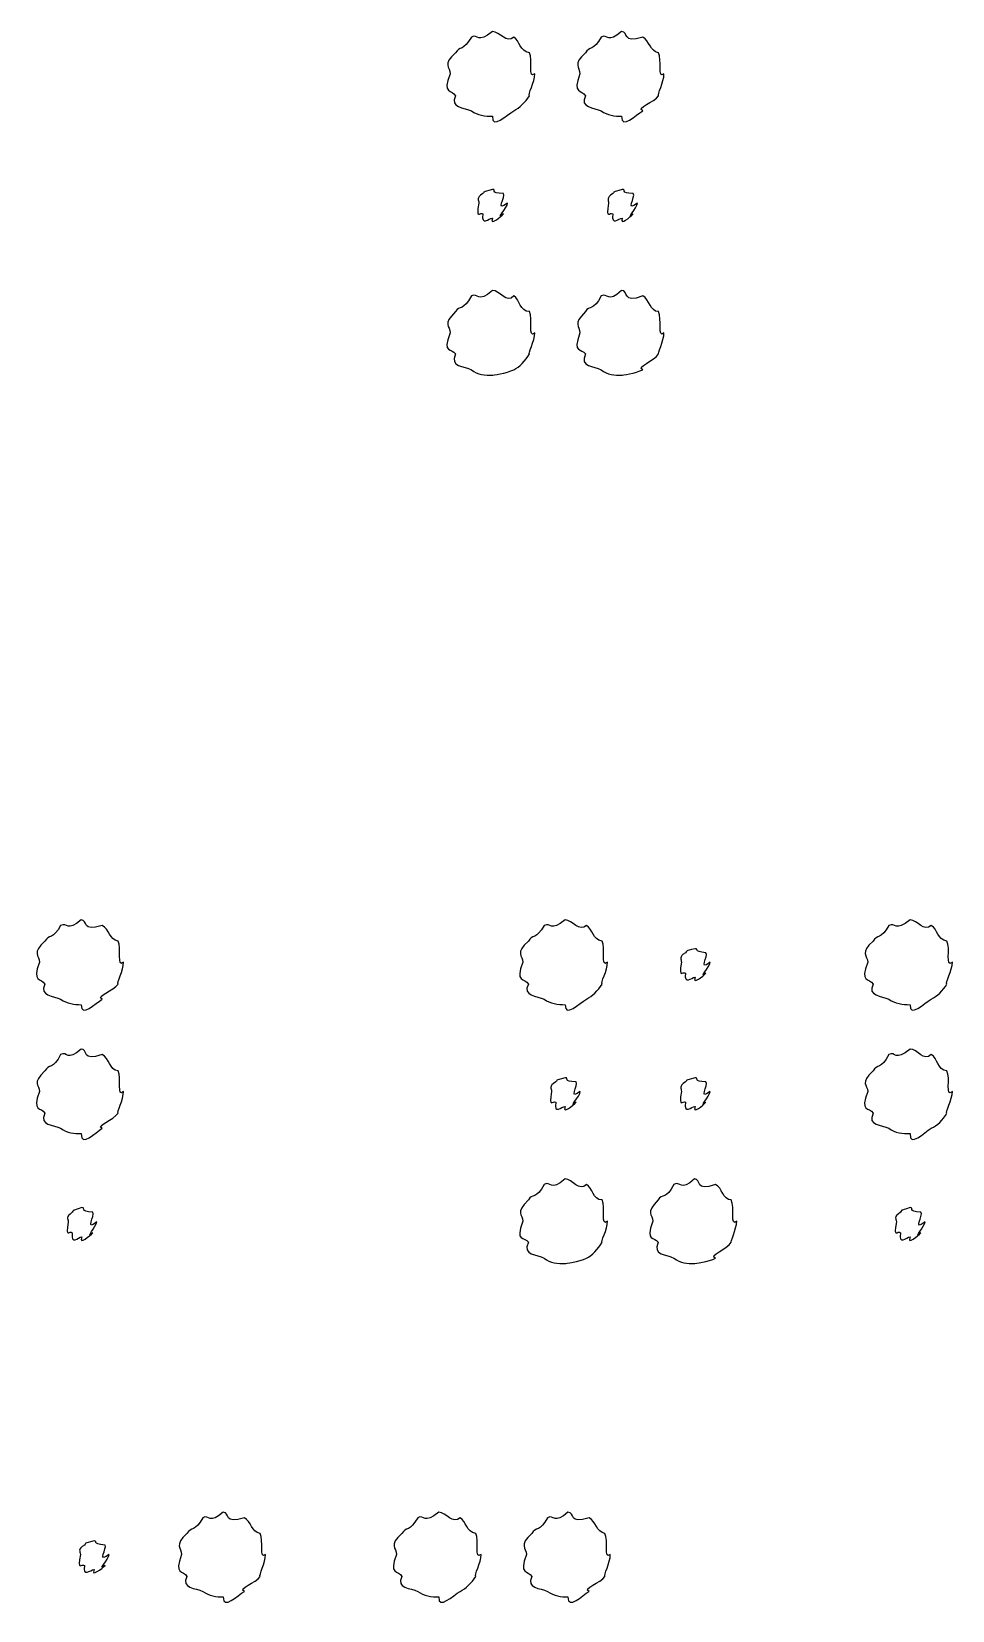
# Model space of a CAD drawing. Header units: millimetres. Extents: x -178 to -32, y 41 to 266.
# Drawn here: x -64.1 to -56.67, y 253.46 to 266.21 of the extents above; entities that cross this region are included whole.
import ezdxf

# ---------------------------------------------------------------- set-up
doc = ezdxf.new("R2010")
doc.units = ezdxf.units.MM
doc.layers.get('0').update_dxf_attribs({"linetype": 'CONTINUOUS'})

msp = doc.modelspace()

# ---------------------------------------------------------------- linework, layer by layer
at = {"color": 0}
for p, q in [((-60.3825, 266.207), (-60.3825, 266.207)), ((-59.3408, 266.207), (-59.3408, 266.207)), ((-60.3825, 264.933), (-60.3825, 264.933)), ((-59.3351, 264.933), (-59.3351, 264.933)), ((-60.3825, 264.118), (-60.3825, 264.118)), ((-59.3408, 264.118), (-59.3408, 264.118)), ((-63.7021, 259.037), (-63.7021, 259.037)), ((-59.7955, 259.037), (-59.7955, 259.037)), ((-57.0131, 259.037), (-57.0131, 259.037)), ((-58.7481, 258.805), (-58.7481, 258.805)), ((-63.7021, 257.995), (-63.7021, 257.995)), ((-57.0131, 257.995), (-57.0131, 257.995)), ((-59.7955, 257.763), (-59.7955, 257.763)), ((-58.7481, 257.763), (-58.7481, 257.763)), ((-59.7955, 256.947), (-59.7955, 256.947)), ((-58.7537, 256.947), (-58.7537, 256.947)), ((-63.6965, 256.716), (-63.6965, 256.716)), ((-57.0131, 256.716), (-57.0131, 256.716)), ((-62.5556, 254.256), (-62.5556, 254.256)), ((-60.815, 254.256), (-60.815, 254.256)), ((-59.7733, 254.256), (-59.7733, 254.256)), ((-63.5974, 254.025), (-63.5974, 254.025))]:
    msp.add_line(p, q, dxfattribs=at)
for points in [[(-60.3825, 266.207), (-60.5049, 266.105), (-60.4982, 266.192), (-60.5532, 266.163)], [(-60.2114, 266.163), (-60.2696, 266.105), (-60.3232, 266.207), (-60.3825, 266.207)], [(-59.3408, 266.207), (-59.4536, 266.105), (-59.4508, 266.192), (-59.5058, 266.163)], [(-59.1697, 266.163), (-59.3408, 266.105), (-59.2815, 266.207), (-59.3408, 266.207)], [(-60.5532, 266.163), (-60.6153, 266.047), (-60.6499, 266.091), (-60.6802, 266.036)], [(-60.0848, 266.036), (-60.1634, 266.047), (-60.1592, 266.132), (-60.2114, 266.163)], [(-59.5058, 266.163), (-59.5641, 266.047), (-59.6025, 266.091), (-59.6328, 266.036)], [(-59.043, 266.036), (-59.1118, 266.047), (-59.1146, 266.132), (-59.1697, 266.163)], [(-60.6802, 266.036), (-60.7917, 265.937), (-60.7243, 265.923), (-60.7243, 265.865)], [(-60.0407, 265.865), (-60.1013, 265.818), (-60.0544, 265.981), (-60.0848, 266.036)], [(-59.6328, 266.036), (-59.7404, 265.937), (-59.6769, 265.923), (-59.6769, 265.865)], [(-58.9989, 265.865), (-59.0539, 265.818), (-59.0127, 265.981), (-59.043, 266.036)], [(-60.7243, 265.865), (-60.7917, 265.697), (-60.7092, 265.744), (-60.6802, 265.689)], [(-60.0848, 265.689), (-60.1013, 265.697), (-60.0407, 265.801), (-60.0407, 265.865)], [(-59.6769, 265.865), (-59.7404, 265.697), (-59.6618, 265.744), (-59.6328, 265.689)], [(-59.043, 265.689), (-59.0539, 265.697), (-58.9989, 265.801), (-58.9989, 265.865)], [(-60.6802, 265.689), (-60.7325, 265.591), (-60.6083, 265.596), (-60.5532, 265.567)], [(-60.5532, 265.567), (-60.5049, 265.532), (-60.4404, 265.523), (-60.3825, 265.523)], [(-60.3825, 265.523), (-60.3878, 265.414), (-60.2668, 265.537), (-60.2114, 265.567)], [(-60.2114, 265.567), (-60.1634, 265.591), (-60.1179, 265.636), (-60.0848, 265.689)], [(-59.6328, 265.689), (-59.6822, 265.591), (-59.5612, 265.596), (-59.5058, 265.567)], [(-59.5058, 265.567), (-59.4536, 265.532), (-59.3958, 265.523), (-59.3408, 265.523)], [(-59.3408, 265.523), (-59.3408, 265.414), (-59.225, 265.537), (-59.1697, 265.567)], [(-59.1697, 265.567), (-59.2303, 265.591), (-59.0719, 265.636), (-59.043, 265.689)], [(-60.3825, 264.933), (-60.476, 264.903), (-60.4375, 264.922), (-60.4598, 264.9)], [(-60.2943, 264.9), (-60.41, 264.903), (-60.3451, 264.933), (-60.3825, 264.933)], [(-59.3351, 264.933), (-59.4247, 264.903), (-59.3901, 264.922), (-59.4124, 264.9)], [(-59.2469, 264.9), (-59.3584, 264.903), (-59.2981, 264.933), (-59.3351, 264.933)], [(-60.4598, 264.9), (-60.5201, 264.859), (-60.4926, 264.852), (-60.4926, 264.823)], [(-60.4926, 264.823), (-60.5201, 264.676), (-60.4816, 264.757), (-60.4598, 264.735)], [(-60.2611, 264.823), (-60.3659, 264.742), (-60.2721, 264.878), (-60.2943, 264.9)], [(-60.2943, 264.735), (-60.3659, 264.676), (-60.2611, 264.786), (-60.2611, 264.823)], [(-59.4124, 264.9), (-59.4688, 264.859), (-59.4455, 264.852), (-59.4455, 264.823)], [(-59.4455, 264.823), (-59.4688, 264.676), (-59.4342, 264.757), (-59.4124, 264.735)], [(-59.2138, 264.823), (-59.3143, 264.742), (-59.225, 264.878), (-59.2469, 264.9)], [(-59.2469, 264.735), (-59.3143, 264.676), (-59.2138, 264.786), (-59.2138, 264.823)], [(-60.4598, 264.735), (-60.476, 264.632), (-60.4114, 264.702), (-60.3825, 264.702)], [(-60.3825, 264.702), (-60.41, 264.632), (-60.3162, 264.713), (-60.2943, 264.735)], [(-59.4124, 264.735), (-59.4247, 264.632), (-59.364, 264.702), (-59.3351, 264.702)], [(-59.3351, 264.702), (-59.3584, 264.632), (-59.2691, 264.713), (-59.2469, 264.735)], [(-60.5532, 264.074), (-60.6153, 263.948), (-60.6499, 264.002), (-60.6802, 263.947)], [(-60.3825, 264.118), (-60.5049, 264.007), (-60.4982, 264.103), (-60.5532, 264.074)], [(-60.2114, 264.074), (-60.2696, 264.007), (-60.3232, 264.118), (-60.3825, 264.118)], [(-60.0848, 263.947), (-60.1634, 263.948), (-60.1592, 264.043), (-60.2114, 264.074)], [(-59.5058, 264.074), (-59.5641, 263.948), (-59.6025, 264.002), (-59.6328, 263.947)], [(-59.3408, 264.118), (-59.4536, 264.007), (-59.4508, 264.103), (-59.5058, 264.074)], [(-59.1697, 264.074), (-59.3408, 264.007), (-59.2815, 264.118), (-59.3408, 264.118)], [(-59.043, 263.947), (-59.1118, 263.948), (-59.1146, 264.043), (-59.1697, 264.074)], [(-60.6802, 263.947), (-60.7917, 263.838), (-60.7243, 263.834), (-60.7243, 263.776)], [(-60.0407, 263.776), (-60.1013, 263.721), (-60.0544, 263.892), (-60.0848, 263.947)], [(-59.6328, 263.947), (-59.7404, 263.838), (-59.6769, 263.834), (-59.6769, 263.776)], [(-58.9989, 263.776), (-59.0539, 263.721), (-59.0127, 263.892), (-59.043, 263.947)], [(-60.7243, 263.776), (-60.7917, 263.599), (-60.7092, 263.656), (-60.6802, 263.605)], [(-60.0848, 263.605), (-60.1013, 263.599), (-60.0407, 263.712), (-60.0407, 263.776)], [(-59.6769, 263.776), (-59.7404, 263.599), (-59.6618, 263.656), (-59.6328, 263.605)], [(-59.043, 263.605), (-59.0539, 263.599), (-58.9989, 263.712), (-58.9989, 263.776)], [(-60.6802, 263.605), (-60.7325, 263.496), (-60.6083, 263.511), (-60.5532, 263.478)], [(-60.2114, 263.478), (-60.1634, 263.496), (-60.1179, 263.553), (-60.0848, 263.605)], [(-59.6328, 263.605), (-59.6822, 263.496), (-59.5612, 263.511), (-59.5058, 263.478)], [(-59.1697, 263.478), (-59.2303, 263.496), (-59.0719, 263.553), (-59.043, 263.605)], [(-60.5532, 263.478), (-60.5049, 263.434), (-60.4404, 263.434), (-60.3825, 263.434)], [(-60.3825, 263.434), (-60.3878, 263.434), (-60.2668, 263.448), (-60.2114, 263.478)], [(-59.5058, 263.478), (-59.4536, 263.434), (-59.3958, 263.434), (-59.3408, 263.434)], [(-59.3408, 263.434), (-59.3408, 263.434), (-59.225, 263.448), (-59.1697, 263.478)], [(-63.8676, 258.993), (-63.9254, 258.877), (-63.9639, 258.921), (-63.9942, 258.866)], [(-63.7021, 259.037), (-63.815, 258.935), (-63.8122, 259.021), (-63.8676, 258.993)], [(-63.5314, 258.993), (-63.7021, 258.935), (-63.6429, 259.037), (-63.7021, 259.037)], [(-63.4044, 258.866), (-63.4735, 258.877), (-63.476, 258.962), (-63.5314, 258.993)], [(-59.9662, 258.993), (-60.0283, 258.877), (-60.0629, 258.921), (-60.0932, 258.866)], [(-59.7955, 259.037), (-59.9179, 258.935), (-59.9112, 259.021), (-59.9662, 258.993)], [(-59.6244, 258.993), (-59.6822, 258.935), (-59.7362, 259.037), (-59.7955, 259.037)], [(-59.4977, 258.866), (-59.5764, 258.877), (-59.5722, 258.962), (-59.6244, 258.993)], [(-57.1839, 258.993), (-57.246, 258.877), (-57.2805, 258.921), (-57.3109, 258.866)], [(-57.0131, 259.037), (-57.1359, 258.935), (-57.1288, 259.021), (-57.1839, 258.993)], [(-56.8424, 258.993), (-56.9002, 258.935), (-56.9539, 259.037), (-57.0131, 259.037)], [(-56.7154, 258.866), (-56.794, 258.877), (-56.7898, 258.962), (-56.8424, 258.993)], [(-63.9942, 258.866), (-64.1018, 258.767), (-64.0383, 258.753), (-64.0383, 258.695)], [(-63.3603, 258.695), (-63.4153, 258.648), (-63.3741, 258.811), (-63.4044, 258.866)], [(-60.0932, 258.866), (-60.2047, 258.767), (-60.1373, 258.753), (-60.1373, 258.695)], [(-59.4536, 258.695), (-59.5143, 258.648), (-59.4674, 258.811), (-59.4977, 258.866)], [(-57.3109, 258.866), (-57.4223, 258.767), (-57.355, 258.753), (-57.355, 258.695)], [(-56.6713, 258.695), (-56.732, 258.648), (-56.685, 258.811), (-56.7154, 258.866)], [(-64.0383, 258.695), (-64.1018, 258.527), (-64.0232, 258.574), (-63.9942, 258.519)], [(-63.4044, 258.519), (-63.4153, 258.527), (-63.3603, 258.632), (-63.3603, 258.695)], [(-60.1373, 258.695), (-60.2047, 258.527), (-60.1222, 258.574), (-60.0932, 258.519)], [(-59.4977, 258.519), (-59.5143, 258.527), (-59.4536, 258.632), (-59.4536, 258.695)], [(-58.8253, 258.772), (-58.8818, 258.736), (-58.8585, 258.724), (-58.8585, 258.695)], [(-58.8585, 258.695), (-58.8818, 258.553), (-58.8472, 258.629), (-58.8253, 258.607)], [(-58.7481, 258.805), (-58.8377, 258.781), (-58.8031, 258.794), (-58.8253, 258.772)], [(-58.6599, 258.772), (-58.7714, 258.781), (-58.711, 258.805), (-58.7481, 258.805)], [(-58.6267, 258.695), (-58.7273, 258.619), (-58.638, 258.75), (-58.6599, 258.772)], [(-58.6599, 258.607), (-58.7273, 258.553), (-58.6267, 258.658), (-58.6267, 258.695)], [(-57.355, 258.695), (-57.4223, 258.527), (-57.3398, 258.574), (-57.3109, 258.519)], [(-56.7154, 258.519), (-56.732, 258.527), (-56.6713, 258.632), (-56.6713, 258.695)], [(-58.8253, 258.607), (-58.8377, 258.509), (-58.777, 258.574), (-58.7481, 258.574)], [(-58.7481, 258.574), (-58.7714, 258.509), (-58.6821, 258.585), (-58.6599, 258.607)], [(-63.9942, 258.519), (-64.044, 258.421), (-63.9226, 258.426), (-63.8676, 258.397)], [(-63.5314, 258.397), (-63.5917, 258.421), (-63.4333, 258.466), (-63.4044, 258.519)], [(-60.0932, 258.519), (-60.1454, 258.421), (-60.0213, 258.426), (-59.9662, 258.397)], [(-59.6244, 258.397), (-59.5764, 258.421), (-59.5309, 258.466), (-59.4977, 258.519)], [(-57.3109, 258.519), (-57.3631, 258.421), (-57.2393, 258.426), (-57.1839, 258.397)], [(-56.8424, 258.397), (-56.794, 258.421), (-56.7485, 258.466), (-56.7154, 258.519)], [(-63.8676, 258.397), (-63.815, 258.361), (-63.7572, 258.353), (-63.7021, 258.353)], [(-63.7021, 258.353), (-63.7021, 258.244), (-63.5864, 258.367), (-63.5314, 258.397)], [(-59.9662, 258.397), (-59.9179, 258.361), (-59.8533, 258.353), (-59.7955, 258.353)], [(-59.7955, 258.353), (-59.8008, 258.244), (-59.6798, 258.367), (-59.6244, 258.397)], [(-57.1839, 258.397), (-57.1359, 258.361), (-57.071, 258.353), (-57.0131, 258.353)], [(-57.0131, 258.353), (-57.0188, 258.244), (-56.8974, 258.367), (-56.8424, 258.397)], [(-63.8676, 257.951), (-63.9254, 257.829), (-63.9639, 257.876), (-63.9942, 257.818)], [(-63.7021, 257.995), (-63.815, 257.888), (-63.8122, 257.98), (-63.8676, 257.951)], [(-63.5314, 257.951), (-63.7021, 257.888), (-63.6429, 257.995), (-63.7021, 257.995)], [(-63.4044, 257.818), (-63.4735, 257.829), (-63.476, 257.92), (-63.5314, 257.951)], [(-57.1839, 257.951), (-57.246, 257.829), (-57.2805, 257.876), (-57.3109, 257.818)], [(-57.0131, 257.995), (-57.1359, 257.888), (-57.1288, 257.98), (-57.1839, 257.951)], [(-56.8424, 257.951), (-56.9002, 257.888), (-56.9539, 257.995), (-57.0131, 257.995)], [(-56.7154, 257.818), (-56.794, 257.829), (-56.7898, 257.92), (-56.8424, 257.951)], [(-63.9942, 257.818), (-64.1018, 257.715), (-64.0383, 257.708), (-64.0383, 257.653)], [(-63.3603, 257.653), (-63.4153, 257.598), (-63.3741, 257.763), (-63.4044, 257.818)], [(-57.3109, 257.818), (-57.4223, 257.715), (-57.355, 257.708), (-57.355, 257.653)], [(-56.6713, 257.653), (-56.732, 257.598), (-56.685, 257.763), (-56.7154, 257.818)], [(-59.8727, 257.73), (-59.9331, 257.689), (-59.9055, 257.682), (-59.9055, 257.653)], [(-59.7955, 257.763), (-59.889, 257.733), (-59.8505, 257.753), (-59.8727, 257.73)], [(-59.7073, 257.73), (-59.823, 257.733), (-59.7581, 257.763), (-59.7955, 257.763)], [(-59.6741, 257.653), (-59.7789, 257.572), (-59.6851, 257.708), (-59.7073, 257.73)], [(-58.8253, 257.73), (-58.8818, 257.689), (-58.8585, 257.682), (-58.8585, 257.653)], [(-58.7481, 257.763), (-58.8377, 257.733), (-58.8031, 257.753), (-58.8253, 257.73)], [(-58.6599, 257.73), (-58.7714, 257.733), (-58.711, 257.763), (-58.7481, 257.763)], [(-58.6267, 257.653), (-58.7273, 257.572), (-58.638, 257.708), (-58.6599, 257.73)], [(-64.0383, 257.653), (-64.1018, 257.479), (-64.0232, 257.532), (-63.9942, 257.477)], [(-63.4044, 257.477), (-63.4153, 257.479), (-63.3603, 257.59), (-63.3603, 257.653)], [(-59.9055, 257.653), (-59.9331, 257.506), (-59.8946, 257.587), (-59.8727, 257.565)], [(-59.8727, 257.565), (-59.889, 257.462), (-59.8244, 257.532), (-59.7955, 257.532)], [(-59.7955, 257.532), (-59.823, 257.462), (-59.7292, 257.543), (-59.7073, 257.565)], [(-59.7073, 257.565), (-59.7789, 257.506), (-59.6741, 257.616), (-59.6741, 257.653)], [(-58.8585, 257.653), (-58.8818, 257.506), (-58.8472, 257.587), (-58.8253, 257.565)], [(-58.8253, 257.565), (-58.8377, 257.462), (-58.777, 257.532), (-58.7481, 257.532)], [(-58.7481, 257.532), (-58.7714, 257.462), (-58.6821, 257.543), (-58.6599, 257.565)], [(-58.6599, 257.565), (-58.7273, 257.506), (-58.6267, 257.616), (-58.6267, 257.653)], [(-57.355, 257.653), (-57.4223, 257.479), (-57.3398, 257.532), (-57.3109, 257.477)], [(-56.7154, 257.477), (-56.732, 257.479), (-56.6713, 257.59), (-56.6713, 257.653)], [(-63.9942, 257.477), (-64.044, 257.374), (-63.9226, 257.385), (-63.8676, 257.356)], [(-63.5314, 257.356), (-63.5917, 257.374), (-63.4333, 257.424), (-63.4044, 257.477)], [(-57.3109, 257.477), (-57.3631, 257.374), (-57.2393, 257.385), (-57.1839, 257.356)], [(-56.8424, 257.356), (-56.794, 257.374), (-56.7485, 257.424), (-56.7154, 257.477)], [(-63.8676, 257.356), (-63.815, 257.314), (-63.7572, 257.312), (-63.7021, 257.312)], [(-63.7021, 257.312), (-63.7021, 257.197), (-63.5864, 257.325), (-63.5314, 257.356)], [(-57.1839, 257.356), (-57.1359, 257.314), (-57.071, 257.312), (-57.0131, 257.312)], [(-57.0131, 257.312), (-57.0188, 257.197), (-56.8974, 257.325), (-56.8424, 257.356)], [(-59.9662, 256.903), (-60.0283, 256.778), (-60.0629, 256.832), (-60.0932, 256.777)], [(-59.7955, 256.947), (-59.9179, 256.837), (-59.9112, 256.933), (-59.9662, 256.903)], [(-59.6244, 256.903), (-59.6822, 256.837), (-59.7362, 256.947), (-59.7955, 256.947)], [(-59.4977, 256.777), (-59.5764, 256.778), (-59.5722, 256.873), (-59.6244, 256.903)], [(-58.9188, 256.903), (-58.9767, 256.778), (-59.0155, 256.832), (-59.0458, 256.777)], [(-58.7537, 256.947), (-58.8666, 256.837), (-58.8638, 256.933), (-58.9188, 256.903)], [(-58.5826, 256.903), (-58.7537, 256.837), (-58.6945, 256.947), (-58.7537, 256.947)], [(-58.456, 256.777), (-58.5248, 256.778), (-58.5276, 256.873), (-58.5826, 256.903)], [(-60.0932, 256.777), (-60.2047, 256.668), (-60.1373, 256.664), (-60.1373, 256.606)], [(-59.4536, 256.606), (-59.5143, 256.551), (-59.4674, 256.722), (-59.4977, 256.777)], [(-59.0458, 256.777), (-59.1531, 256.668), (-59.0899, 256.664), (-59.0899, 256.606)], [(-58.4119, 256.606), (-58.4669, 256.551), (-58.4256, 256.722), (-58.456, 256.777)], [(-63.7738, 256.678), (-63.8302, 256.635), (-63.8069, 256.629), (-63.8069, 256.6)], [(-63.6965, 256.716), (-63.7861, 256.683), (-63.7519, 256.702), (-63.7738, 256.678)], [(-63.6083, 256.678), (-63.7201, 256.683), (-63.6595, 256.716), (-63.6965, 256.716)], [(-63.5755, 256.6), (-63.676, 256.518), (-63.5864, 256.655), (-63.6083, 256.678)], [(-57.0904, 256.678), (-57.1511, 256.635), (-57.1235, 256.629), (-57.1235, 256.6)], [(-57.0131, 256.716), (-57.107, 256.683), (-57.0682, 256.702), (-57.0904, 256.678)], [(-56.9249, 256.678), (-57.0406, 256.683), (-56.9761, 256.716), (-57.0131, 256.716)], [(-56.8918, 256.6), (-56.9965, 256.518), (-56.9031, 256.655), (-56.9249, 256.678)], [(-63.8069, 256.6), (-63.8302, 256.454), (-63.796, 256.537), (-63.7738, 256.512)], [(-63.6083, 256.512), (-63.676, 256.454), (-63.5755, 256.567), (-63.5755, 256.6)], [(-60.1373, 256.606), (-60.2047, 256.43), (-60.1222, 256.486), (-60.0932, 256.435)], [(-59.4977, 256.435), (-59.5143, 256.43), (-59.4536, 256.542), (-59.4536, 256.606)], [(-59.0899, 256.606), (-59.1531, 256.43), (-59.0748, 256.486), (-59.0458, 256.435)], [(-58.456, 256.435), (-58.4669, 256.43), (-58.4119, 256.542), (-58.4119, 256.606)], [(-57.1235, 256.6), (-57.1511, 256.454), (-57.1123, 256.537), (-57.0904, 256.512)], [(-56.9249, 256.512), (-56.9965, 256.454), (-56.8918, 256.567), (-56.8918, 256.6)], [(-63.7738, 256.512), (-63.7861, 256.407), (-63.7254, 256.479), (-63.6965, 256.479)], [(-63.6965, 256.479), (-63.7201, 256.407), (-63.6305, 256.49), (-63.6083, 256.512)], [(-60.0932, 256.435), (-60.1454, 256.326), (-60.0213, 256.341), (-59.9662, 256.308)], [(-59.6244, 256.308), (-59.5764, 256.326), (-59.5309, 256.383), (-59.4977, 256.435)], [(-59.0458, 256.435), (-59.0952, 256.326), (-58.9742, 256.341), (-58.9188, 256.308)], [(-58.5826, 256.308), (-58.6433, 256.326), (-58.4849, 256.383), (-58.456, 256.435)], [(-57.0904, 256.512), (-57.107, 256.407), (-57.0421, 256.479), (-57.0131, 256.479)], [(-57.0131, 256.479), (-57.0406, 256.407), (-56.9472, 256.49), (-56.9249, 256.512)], [(-59.9662, 256.308), (-59.9179, 256.264), (-59.8533, 256.264), (-59.7955, 256.264)], [(-59.7955, 256.264), (-59.8008, 256.264), (-59.6798, 256.278), (-59.6244, 256.308)], [(-58.9188, 256.308), (-58.8666, 256.264), (-58.8088, 256.264), (-58.7537, 256.264)], [(-58.7537, 256.264), (-58.7537, 256.264), (-58.638, 256.278), (-58.5826, 256.308)], [(-62.5556, 254.256), (-62.6685, 254.155), (-62.6657, 254.241), (-62.7211, 254.212)], [(-62.3849, 254.212), (-62.5556, 254.155), (-62.4963, 254.256), (-62.5556, 254.256)], [(-60.815, 254.256), (-60.9378, 254.155), (-60.9311, 254.241), (-60.9861, 254.212)], [(-60.6443, 254.212), (-60.7021, 254.155), (-60.7557, 254.256), (-60.815, 254.256)], [(-59.7733, 254.256), (-59.8865, 254.155), (-59.8837, 254.241), (-59.9387, 254.212)], [(-59.6025, 254.212), (-59.7733, 254.155), (-59.714, 254.256), (-59.7733, 254.256)], [(-62.7211, 254.212), (-62.7789, 254.096), (-62.8174, 254.14), (-62.8477, 254.085)], [(-62.2579, 254.085), (-62.327, 254.096), (-62.3295, 254.182), (-62.3849, 254.212)], [(-60.9861, 254.212), (-61.0482, 254.096), (-61.0824, 254.14), (-61.1128, 254.085)], [(-60.5176, 254.085), (-60.5959, 254.096), (-60.5921, 254.182), (-60.6443, 254.212)], [(-59.9387, 254.212), (-59.9966, 254.096), (-60.035, 254.14), (-60.0654, 254.085)], [(-59.4759, 254.085), (-59.5447, 254.096), (-59.5475, 254.182), (-59.6025, 254.212)], [(-63.6746, 253.992), (-63.7353, 253.956), (-63.7078, 253.944), (-63.7078, 253.915)], [(-63.5974, 254.025), (-63.6912, 254), (-63.6524, 254.014), (-63.6746, 253.992)], [(-63.5092, 253.992), (-63.6249, 254), (-63.5603, 254.025), (-63.5974, 254.025)], [(-63.476, 253.915), (-63.5808, 253.839), (-63.4873, 253.97), (-63.5092, 253.992)], [(-62.8477, 254.085), (-62.9553, 253.986), (-62.8918, 253.972), (-62.8918, 253.915)], [(-62.2138, 253.915), (-62.2688, 253.868), (-62.2275, 254.03), (-62.2579, 254.085)], [(-61.1128, 254.085), (-61.2246, 253.986), (-61.1569, 253.972), (-61.1569, 253.915)], [(-60.4735, 253.915), (-60.5342, 253.868), (-60.4873, 254.03), (-60.5176, 254.085)], [(-60.0654, 254.085), (-60.173, 253.986), (-60.1095, 253.972), (-60.1095, 253.915)], [(-59.4318, 253.915), (-59.4868, 253.868), (-59.4455, 254.03), (-59.4759, 254.085)], [(-63.7078, 253.915), (-63.7353, 253.772), (-63.6965, 253.848), (-63.6746, 253.826)], [(-63.5092, 253.826), (-63.5808, 253.772), (-63.476, 253.877), (-63.476, 253.915)], [(-62.8918, 253.915), (-62.9553, 253.746), (-62.8766, 253.793), (-62.8477, 253.738)], [(-62.2579, 253.738), (-62.2688, 253.746), (-62.2138, 253.851), (-62.2138, 253.915)], [(-61.1569, 253.915), (-61.2246, 253.746), (-61.1417, 253.793), (-61.1128, 253.738)], [(-60.5176, 253.738), (-60.5342, 253.746), (-60.4735, 253.851), (-60.4735, 253.915)], [(-60.1095, 253.915), (-60.173, 253.746), (-60.0943, 253.793), (-60.0654, 253.738)], [(-59.4759, 253.738), (-59.4868, 253.746), (-59.4318, 253.851), (-59.4318, 253.915)], [(-63.6746, 253.826), (-63.6912, 253.728), (-63.6263, 253.793), (-63.5974, 253.793)], [(-63.5974, 253.793), (-63.6249, 253.728), (-63.5314, 253.804), (-63.5092, 253.826)], [(-62.8477, 253.738), (-62.8975, 253.64), (-62.7761, 253.646), (-62.7211, 253.617)], [(-62.3849, 253.617), (-62.4452, 253.64), (-62.2868, 253.686), (-62.2579, 253.738)], [(-61.1128, 253.738), (-61.1653, 253.64), (-61.0411, 253.646), (-60.9861, 253.617)], [(-60.6443, 253.617), (-60.5959, 253.64), (-60.5504, 253.686), (-60.5176, 253.738)], [(-60.0654, 253.738), (-60.1151, 253.64), (-59.9937, 253.646), (-59.9387, 253.617)], [(-59.6025, 253.617), (-59.6632, 253.64), (-59.5048, 253.686), (-59.4759, 253.738)], [(-62.7211, 253.617), (-62.6685, 253.581), (-62.6106, 253.573), (-62.5556, 253.573)], [(-62.5556, 253.573), (-62.5556, 253.464), (-62.4399, 253.587), (-62.3849, 253.617)], [(-60.9861, 253.617), (-60.9378, 253.581), (-60.8729, 253.573), (-60.815, 253.573)], [(-60.815, 253.573), (-60.8207, 253.464), (-60.6993, 253.587), (-60.6443, 253.617)], [(-59.9387, 253.617), (-59.8865, 253.581), (-59.8286, 253.573), (-59.7733, 253.573)], [(-59.7733, 253.573), (-59.7733, 253.464), (-59.6575, 253.587), (-59.6025, 253.617)]]:
    msp.add_open_spline(points, degree=3, dxfattribs=at)

doc.saveas('drawing.dxf')
